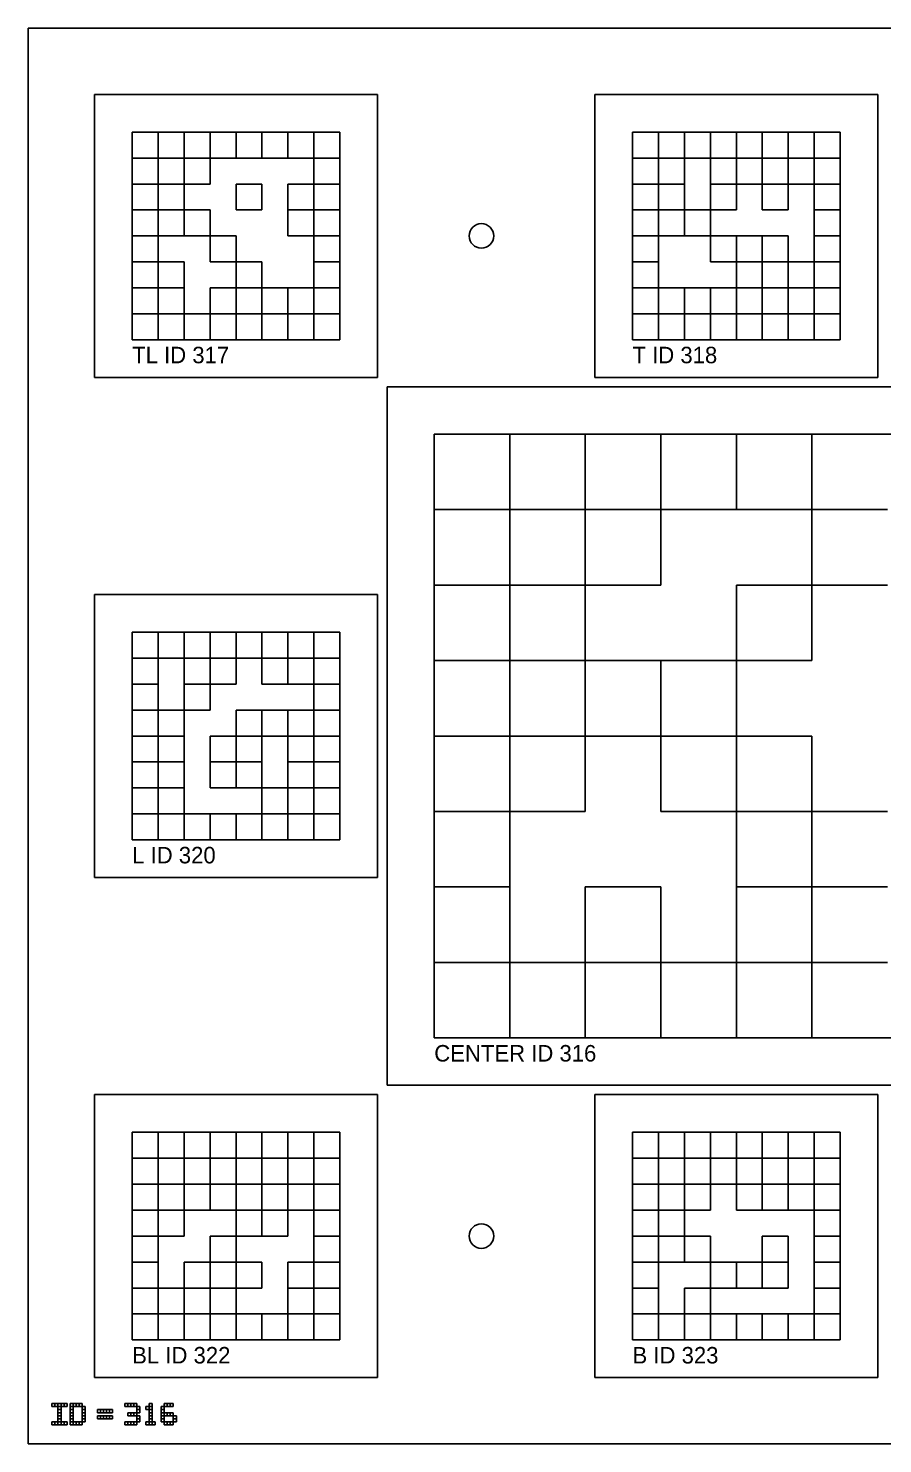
# Model space of a CAD drawing. Extents: x 0 to 1260, y -12 to 1580.
# Drawn here: x 0 to 181, y 960 to 1260 of the extents above; entities that cross this region are included whole.
import ezdxf

# ---------------------------------------------------------------- set-up
doc = ezdxf.new("R2010")
doc.units = 0
for name, color, linetype in [('BLACK_POCKET', 7, 'CONTINUOUS'), ('BOARD_TEXT', 7, 'CONTINUOUS'), ('CUT', 7, 'CONTINUOUS'), ('LABEL', 3, 'CONTINUOUS'), ('MOUNT_HOLE', 6, 'CONTINUOUS'), ('QUIET_ZONE', 5, 'CONTINUOUS'), ('TAG_BOUNDARY', 8, 'CONTINUOUS')]:
    doc.layers.add(name, color=color, linetype=linetype)

msp = doc.modelspace()

# ---------------------------------------------------------------- linework, layer by layer
at = {"layer": 'BLACK_POCKET'}
for p, q in [((27.5, 1238), (22, 1238)), ((22, 1238), (22, 1232.5)), ((27.5, 1232.5), (27.5, 1238)), ((33, 1238), (27.5, 1238)), ((27.5, 1238), (27.5, 1232.5)), ((33, 1232.5), (33, 1238)), ((38.5, 1238), (33, 1238)), ((33, 1238), (33, 1232.5)), ((38.5, 1232.5), (38.5, 1238)), ((44, 1238), (38.5, 1238)), ((38.5, 1238), (38.5, 1232.5)), ((44, 1232.5), (44, 1238)), ((49.5, 1238), (44, 1238)), ((44, 1238), (44, 1232.5)), ((49.5, 1232.5), (49.5, 1238)), ((55, 1238), (49.5, 1238)), ((49.5, 1238), (49.5, 1232.5)), ((55, 1232.5), (55, 1238)), ((60.5, 1238), (55, 1238)), ((55, 1238), (55, 1232.5)), ((60.5, 1232.5), (60.5, 1238)), ((66, 1238), (60.5, 1238)), ((60.5, 1238), (60.5, 1232.5)), ((66, 1232.5), (66, 1238)), ((133.5, 1238), (128, 1238)), ((128, 1238), (128, 1232.5)), ((133.5, 1232.5), (133.5, 1238)), ((139, 1238), (133.5, 1238)), ((133.5, 1238), (133.5, 1232.5)), ((139, 1232.5), (139, 1238)), ((144.5, 1238), (139, 1238)), ((139, 1238), (139, 1232.5)), ((144.5, 1232.5), (144.5, 1238)), ((150, 1238), (144.5, 1238)), ((144.5, 1238), (144.5, 1232.5)), ((150, 1232.5), (150, 1238)), ((155.5, 1238), (150, 1238)), ((150, 1238), (150, 1232.5)), ((155.5, 1232.5), (155.5, 1238)), ((161, 1238), (155.5, 1238)), ((155.5, 1238), (155.5, 1232.5)), ((161, 1232.5), (161, 1238)), ((166.5, 1238), (161, 1238)), ((161, 1238), (161, 1232.5)), ((166.5, 1232.5), (166.5, 1238)), ((172, 1238), (166.5, 1238)), ((166.5, 1238), (166.5, 1232.5)), ((172, 1232.5), (172, 1238)), ((22, 1232.5), (27.5, 1232.5)), ((27.5, 1232.5), (22, 1232.5)), ((22, 1232.5), (22, 1227)), ((27.5, 1232.5), (33, 1232.5)), ((27.5, 1227), (27.5, 1232.5)), ((33, 1232.5), (27.5, 1232.5)), ((27.5, 1232.5), (27.5, 1227)), ((33, 1232.5), (38.5, 1232.5)), ((33, 1227), (33, 1232.5)), ((38.5, 1232.5), (33, 1232.5)), ((33, 1232.5), (33, 1227)), ((38.5, 1232.5), (44, 1232.5)), ((38.5, 1227), (38.5, 1232.5)), ((44, 1232.5), (49.5, 1232.5)), ((49.5, 1232.5), (55, 1232.5)), ((55, 1232.5), (60.5, 1232.5)), ((60.5, 1232.5), (66, 1232.5)), ((66, 1232.5), (60.5, 1232.5)), ((60.5, 1232.5), (60.5, 1227)), ((66, 1227), (66, 1232.5)), ((128, 1232.5), (133.5, 1232.5)), ((133.5, 1232.5), (128, 1232.5)), ((128, 1232.5), (128, 1227)), ((133.5, 1232.5), (139, 1232.5)), ((133.5, 1227), (133.5, 1232.5)), ((139, 1232.5), (133.5, 1232.5)), ((133.5, 1232.5), (133.5, 1227)), ((139, 1232.5), (144.5, 1232.5)), ((139, 1227), (139, 1232.5)), ((144.5, 1232.5), (150, 1232.5)), ((150, 1232.5), (144.5, 1232.5)), ((144.5, 1232.5), (144.5, 1227)), ((150, 1232.5), (155.5, 1232.5)), ((150, 1227), (150, 1232.5)), ((155.5, 1232.5), (150, 1232.5)), ((150, 1232.5), (150, 1227)), ((155.5, 1232.5), (161, 1232.5)), ((155.5, 1227), (155.5, 1232.5)), ((161, 1232.5), (155.5, 1232.5)), ((155.5, 1232.5), (155.5, 1227)), ((161, 1232.5), (166.5, 1232.5)), ((161, 1227), (161, 1232.5)), ((166.5, 1232.5), (161, 1232.5)), ((161, 1232.5), (161, 1227)), ((166.5, 1232.5), (172, 1232.5)), ((166.5, 1227), (166.5, 1232.5)), ((172, 1232.5), (166.5, 1232.5)), ((166.5, 1232.5), (166.5, 1227)), ((172, 1227), (172, 1232.5)), ((22, 1227), (27.5, 1227)), ((27.5, 1227), (22, 1227)), ((22, 1227), (22, 1221.5)), ((27.5, 1227), (33, 1227)), ((27.5, 1221.5), (27.5, 1227)), ((33, 1227), (27.5, 1227)), ((27.5, 1227), (27.5, 1221.5)), ((33, 1227), (38.5, 1227)), ((33, 1221.5), (33, 1227)), ((49.5, 1227), (44, 1227)), ((44, 1227), (44, 1221.5)), ((49.5, 1221.5), (49.5, 1227)), ((60.5, 1227), (55, 1227)), ((55, 1227), (55, 1221.5)), ((60.5, 1227), (66, 1227)), ((60.5, 1221.5), (60.5, 1227)), ((66, 1227), (60.5, 1227)), ((60.5, 1227), (60.5, 1221.5)), ((66, 1221.5), (66, 1227)), ((128, 1227), (133.5, 1227)), ((133.5, 1227), (128, 1227)), ((128, 1227), (128, 1221.5)), ((133.5, 1227), (139, 1227)), ((133.5, 1221.5), (133.5, 1227)), ((139, 1227), (133.5, 1227)), ((133.5, 1227), (133.5, 1221.5)), ((139, 1221.5), (139, 1227)), ((144.5, 1227), (150, 1227)), ((150, 1227), (144.5, 1227)), ((144.5, 1227), (144.5, 1221.5)), ((150, 1227), (155.5, 1227)), ((150, 1221.5), (150, 1227)), ((155.5, 1227), (161, 1227)), ((161, 1227), (155.5, 1227)), ((155.5, 1227), (155.5, 1221.5)), ((161, 1227), (166.5, 1227)), ((161, 1221.5), (161, 1227)), ((166.5, 1227), (172, 1227)), ((172, 1227), (166.5, 1227)), ((166.5, 1227), (166.5, 1221.5)), ((172, 1221.5), (172, 1227)), ((22, 1221.5), (27.5, 1221.5)), ((27.5, 1221.5), (22, 1221.5)), ((22, 1221.5), (22, 1216)), ((27.5, 1221.5), (33, 1221.5)), ((27.5, 1216), (27.5, 1221.5)), ((33, 1221.5), (27.5, 1221.5)), ((27.5, 1221.5), (27.5, 1216)), ((33, 1216), (33, 1221.5)), ((38.5, 1221.5), (33, 1221.5)), ((33, 1221.5), (33, 1216)), ((38.5, 1216), (38.5, 1221.5)), ((44, 1221.5), (49.5, 1221.5)), ((55, 1221.5), (60.5, 1221.5)), ((60.5, 1221.5), (55, 1221.5)), ((55, 1221.5), (55, 1216)), ((60.5, 1221.5), (66, 1221.5)), ((60.5, 1216), (60.5, 1221.5)), ((66, 1221.5), (60.5, 1221.5)), ((60.5, 1221.5), (60.5, 1216)), ((66, 1216), (66, 1221.5)), ((128, 1221.5), (133.5, 1221.5)), ((133.5, 1221.5), (128, 1221.5)), ((128, 1221.5), (128, 1216)), ((133.5, 1221.5), (139, 1221.5)), ((133.5, 1216), (133.5, 1221.5)), ((139, 1221.5), (133.5, 1221.5)), ((133.5, 1221.5), (133.5, 1216)), ((139, 1216), (139, 1221.5)), ((144.5, 1221.5), (139, 1221.5)), ((139, 1221.5), (139, 1216)), ((144.5, 1221.5), (150, 1221.5)), ((144.5, 1216), (144.5, 1221.5)), ((155.5, 1221.5), (161, 1221.5)), ((166.5, 1221.5), (172, 1221.5)), ((172, 1221.5), (166.5, 1221.5)), ((166.5, 1221.5), (166.5, 1216)), ((172, 1216), (172, 1221.5)), ((22, 1216), (27.5, 1216)), ((27.5, 1216), (22, 1216)), ((22, 1216), (22, 1210.5)), ((27.5, 1216), (33, 1216)), ((27.5, 1210.5), (27.5, 1216)), ((33, 1216), (38.5, 1216)), ((44, 1216), (38.5, 1216)), ((38.5, 1216), (38.5, 1210.5)), ((44, 1210.5), (44, 1216)), ((55, 1216), (60.5, 1216)), ((60.5, 1216), (66, 1216)), ((66, 1216), (60.5, 1216)), ((60.5, 1216), (60.5, 1210.5)), ((66, 1210.5), (66, 1216)), ((128, 1216), (133.5, 1216)), ((133.5, 1216), (128, 1216)), ((128, 1216), (128, 1210.5)), ((133.5, 1216), (139, 1216)), ((133.5, 1210.5), (133.5, 1216)), ((139, 1216), (144.5, 1216)), ((150, 1216), (144.5, 1216)), ((144.5, 1216), (144.5, 1210.5)), ((150, 1210.5), (150, 1216)), ((155.5, 1216), (150, 1216)), ((150, 1216), (150, 1210.5)), ((155.5, 1210.5), (155.5, 1216)), ((161, 1216), (155.5, 1216)), ((155.5, 1216), (155.5, 1210.5)), ((161, 1210.5), (161, 1216)), ((166.5, 1216), (172, 1216)), ((172, 1216), (166.5, 1216)), ((166.5, 1216), (166.5, 1210.5)), ((172, 1210.5), (172, 1216)), ((22, 1210.5), (27.5, 1210.5)), ((27.5, 1210.5), (22, 1210.5)), ((22, 1210.5), (22, 1205)), ((27.5, 1205), (27.5, 1210.5)), ((33, 1210.5), (27.5, 1210.5)), ((27.5, 1210.5), (27.5, 1205)), ((33, 1205), (33, 1210.5)), ((38.5, 1210.5), (44, 1210.5)), ((49.5, 1210.5), (44, 1210.5)), ((44, 1210.5), (44, 1205)), ((49.5, 1205), (49.5, 1210.5)), ((60.5, 1210.5), (66, 1210.5)), ((66, 1210.5), (60.5, 1210.5)), ((60.5, 1210.5), (60.5, 1205)), ((66, 1205), (66, 1210.5)), ((128, 1210.5), (133.5, 1210.5)), ((133.5, 1210.5), (128, 1210.5)), ((128, 1210.5), (128, 1205)), ((133.5, 1205), (133.5, 1210.5)), ((144.5, 1210.5), (150, 1210.5)), ((150, 1210.5), (155.5, 1210.5)), ((155.5, 1210.5), (150, 1210.5)), ((150, 1210.5), (150, 1205)), ((155.5, 1210.5), (161, 1210.5)), ((155.5, 1205), (155.5, 1210.5)), ((161, 1210.5), (155.5, 1210.5)), ((155.5, 1210.5), (155.5, 1205)), ((161, 1205), (161, 1210.5)), ((166.5, 1210.5), (161, 1210.5)), ((161, 1210.5), (161, 1205)), ((166.5, 1210.5), (172, 1210.5)), ((166.5, 1205), (166.5, 1210.5)), ((172, 1210.5), (166.5, 1210.5)), ((166.5, 1210.5), (166.5, 1205)), ((172, 1205), (172, 1210.5)), ((22, 1205), (27.5, 1205)), ((27.5, 1205), (22, 1205)), ((22, 1205), (22, 1199.5)), ((27.5, 1205), (33, 1205)), ((27.5, 1199.5), (27.5, 1205)), ((33, 1205), (27.5, 1205)), ((27.5, 1205), (27.5, 1199.5)), ((33, 1199.5), (33, 1205)), ((44, 1205), (38.5, 1205)), ((38.5, 1205), (38.5, 1199.5)), ((44, 1205), (49.5, 1205)), ((44, 1199.5), (44, 1205)), ((55, 1205), (49.5, 1205)), ((49.5, 1205), (49.5, 1199.5)), ((55, 1199.5), (55, 1205)), ((60.5, 1205), (55, 1205)), ((55, 1205), (55, 1199.5)), ((60.5, 1205), (66, 1205)), ((60.5, 1199.5), (60.5, 1205)), ((66, 1205), (60.5, 1205)), ((60.5, 1205), (60.5, 1199.5)), ((66, 1199.5), (66, 1205)), ((128, 1205), (133.5, 1205)), ((133.5, 1205), (128, 1205)), ((128, 1205), (128, 1199.5)), ((133.5, 1199.5), (133.5, 1205)), ((139, 1205), (133.5, 1205)), ((133.5, 1205), (133.5, 1199.5)), ((139, 1199.5), (139, 1205)), ((144.5, 1205), (139, 1205)), ((139, 1205), (139, 1199.5)), ((144.5, 1199.5), (144.5, 1205)), ((150, 1205), (144.5, 1205)), ((144.5, 1205), (144.5, 1199.5)), ((150, 1205), (155.5, 1205)), ((150, 1199.5), (150, 1205)), ((155.5, 1205), (161, 1205)), ((161, 1205), (155.5, 1205)), ((155.5, 1205), (155.5, 1199.5)), ((161, 1205), (166.5, 1205)), ((161, 1199.5), (161, 1205)), ((166.5, 1205), (161, 1205)), ((161, 1205), (161, 1199.5)), ((166.5, 1205), (172, 1205)), ((166.5, 1199.5), (166.5, 1205)), ((172, 1205), (166.5, 1205)), ((166.5, 1205), (166.5, 1199.5)), ((172, 1199.5), (172, 1205)), ((22, 1199.5), (27.5, 1199.5)), ((27.5, 1199.5), (22, 1199.5)), ((22, 1199.5), (22, 1194)), ((27.5, 1199.5), (33, 1199.5)), ((27.5, 1194), (27.5, 1199.5)), ((33, 1199.5), (27.5, 1199.5)), ((27.5, 1199.5), (27.5, 1194)), ((33, 1194), (33, 1199.5)), ((38.5, 1199.5), (33, 1199.5)), ((33, 1199.5), (33, 1194)), ((38.5, 1199.5), (44, 1199.5)), ((38.5, 1194), (38.5, 1199.5)), ((44, 1199.5), (38.5, 1199.5)), ((38.5, 1199.5), (38.5, 1194)), ((44, 1194), (44, 1199.5)), ((49.5, 1199.5), (44, 1199.5)), ((44, 1199.5), (44, 1194)), ((49.5, 1199.5), (55, 1199.5)), ((49.5, 1194), (49.5, 1199.5)), ((55, 1199.5), (49.5, 1199.5)), ((49.5, 1199.5), (49.5, 1194)), ((55, 1199.5), (60.5, 1199.5)), ((55, 1194), (55, 1199.5)), ((60.5, 1199.5), (55, 1199.5)), ((55, 1199.5), (55, 1194)), ((60.5, 1199.5), (66, 1199.5)), ((60.5, 1194), (60.5, 1199.5)), ((66, 1199.5), (60.5, 1199.5)), ((60.5, 1199.5), (60.5, 1194)), ((66, 1194), (66, 1199.5)), ((128, 1199.5), (133.5, 1199.5)), ((133.5, 1199.5), (128, 1199.5)), ((128, 1199.5), (128, 1194)), ((133.5, 1199.5), (139, 1199.5)), ((133.5, 1194), (133.5, 1199.5)), ((139, 1199.5), (133.5, 1199.5)), ((133.5, 1199.5), (133.5, 1194)), ((139, 1199.5), (144.5, 1199.5)), ((139, 1194), (139, 1199.5)), ((144.5, 1199.5), (139, 1199.5)), ((139, 1199.5), (139, 1194)), ((144.5, 1199.5), (150, 1199.5)), ((144.5, 1194), (144.5, 1199.5)), ((150, 1199.5), (144.5, 1199.5)), ((144.5, 1199.5), (144.5, 1194)), ((150, 1194), (150, 1199.5)), ((155.5, 1199.5), (150, 1199.5)), ((150, 1199.5), (150, 1194)), ((155.5, 1199.5), (161, 1199.5)), ((155.5, 1194), (155.5, 1199.5)), ((161, 1199.5), (155.5, 1199.5)), ((155.5, 1199.5), (155.5, 1194)), ((161, 1199.5), (166.5, 1199.5)), ((161, 1194), (161, 1199.5)), ((166.5, 1199.5), (161, 1199.5)), ((161, 1199.5), (161, 1194)), ((166.5, 1199.5), (172, 1199.5)), ((166.5, 1194), (166.5, 1199.5)), ((172, 1199.5), (166.5, 1199.5)), ((166.5, 1199.5), (166.5, 1194)), ((172, 1194), (172, 1199.5)), ((22, 1194), (27.5, 1194)), ((27.5, 1194), (33, 1194)), ((33, 1194), (38.5, 1194)), ((38.5, 1194), (44, 1194)), ((44, 1194), (49.5, 1194)), ((49.5, 1194), (55, 1194)), ((55, 1194), (60.5, 1194)), ((60.5, 1194), (66, 1194)), ((128, 1194), (133.5, 1194)), ((133.5, 1194), (139, 1194)), ((139, 1194), (144.5, 1194)), ((144.5, 1194), (150, 1194)), ((150, 1194), (155.5, 1194)), ((155.5, 1194), (161, 1194)), ((161, 1194), (166.5, 1194)), ((166.5, 1194), (172, 1194)), ((102, 1174), (86, 1174)), ((86, 1174), (86, 1158)), ((102, 1158), (102, 1174)), ((118, 1174), (102, 1174)), ((102, 1174), (102, 1158)), ((118, 1158), (118, 1174)), ((134, 1174), (118, 1174)), ((118, 1174), (118, 1158)), ((134, 1158), (134, 1174)), ((150, 1174), (134, 1174)), ((134, 1174), (134, 1158)), ((150, 1158), (150, 1174)), ((166, 1174), (150, 1174)), ((150, 1174), (150, 1158)), ((166, 1158), (166, 1174)), ((182, 1174), (166, 1174)), ((166, 1174), (166, 1158)), ((86, 1158), (102, 1158)), ((102, 1158), (86, 1158)), ((86, 1158), (86, 1142)), ((102, 1158), (118, 1158)), ((102, 1142), (102, 1158)), ((118, 1158), (102, 1158)), ((102, 1158), (102, 1142)), ((118, 1158), (134, 1158)), ((118, 1142), (118, 1158)), ((134, 1158), (118, 1158)), ((118, 1158), (118, 1142)), ((134, 1158), (150, 1158)), ((134, 1142), (134, 1158)), ((150, 1158), (166, 1158)), ((166, 1158), (182, 1158)), ((182, 1158), (166, 1158)), ((166, 1158), (166, 1142)), ((86, 1142), (102, 1142)), ((102, 1142), (86, 1142)), ((86, 1142), (86, 1126)), ((102, 1142), (118, 1142)), ((102, 1126), (102, 1142)), ((118, 1142), (102, 1142)), ((102, 1142), (102, 1126)), ((118, 1142), (134, 1142)), ((118, 1126), (118, 1142)), ((166, 1142), (150, 1142)), ((150, 1142), (150, 1126)), ((166, 1142), (182, 1142)), ((166, 1126), (166, 1142)), ((27.5, 1132), (22, 1132)), ((22, 1132), (22, 1126.5)), ((27.5, 1126.5), (27.5, 1132)), ((33, 1132), (27.5, 1132)), ((27.5, 1132), (27.5, 1126.5)), ((33, 1126.5), (33, 1132)), ((38.5, 1132), (33, 1132)), ((33, 1132), (33, 1126.5)), ((38.5, 1126.5), (38.5, 1132)), ((44, 1132), (38.5, 1132)), ((38.5, 1132), (38.5, 1126.5)), ((44, 1126.5), (44, 1132)), ((49.5, 1132), (44, 1132)), ((44, 1132), (44, 1126.5)), ((49.5, 1126.5), (49.5, 1132)), ((55, 1132), (49.5, 1132)), ((49.5, 1132), (49.5, 1126.5)), ((55, 1126.5), (55, 1132)), ((60.5, 1132), (55, 1132)), ((55, 1132), (55, 1126.5)), ((60.5, 1126.5), (60.5, 1132)), ((66, 1132), (60.5, 1132)), ((60.5, 1132), (60.5, 1126.5)), ((66, 1126.5), (66, 1132)), ((22, 1126.5), (27.5, 1126.5)), ((27.5, 1126.5), (22, 1126.5)), ((22, 1126.5), (22, 1121)), ((27.5, 1126.5), (33, 1126.5)), ((27.5, 1121), (27.5, 1126.5)), ((33, 1126.5), (38.5, 1126.5)), ((38.5, 1126.5), (33, 1126.5)), ((33, 1126.5), (33, 1121)), ((38.5, 1126.5), (44, 1126.5)), ((38.5, 1121), (38.5, 1126.5)), ((44, 1126.5), (38.5, 1126.5)), ((38.5, 1126.5), (38.5, 1121)), ((44, 1126.5), (49.5, 1126.5)), ((44, 1121), (44, 1126.5)), ((49.5, 1126.5), (55, 1126.5)), ((55, 1126.5), (49.5, 1126.5)), ((49.5, 1126.5), (49.5, 1121)), ((55, 1126.5), (60.5, 1126.5)), ((55, 1121), (55, 1126.5)), ((60.5, 1126.5), (55, 1126.5)), ((55, 1126.5), (55, 1121)), ((60.5, 1126.5), (66, 1126.5)), ((60.5, 1121), (60.5, 1126.5)), ((66, 1126.5), (60.5, 1126.5)), ((60.5, 1126.5), (60.5, 1121)), ((66, 1121), (66, 1126.5)), ((86, 1126), (102, 1126)), ((102, 1126), (86, 1126)), ((86, 1126), (86, 1110)), ((102, 1126), (118, 1126)), ((102, 1110), (102, 1126)), ((118, 1126), (102, 1126)), ((102, 1126), (102, 1110)), ((118, 1110), (118, 1126)), ((134, 1126), (118, 1126)), ((118, 1126), (118, 1110)), ((134, 1110), (134, 1126)), ((150, 1126), (134, 1126)), ((134, 1126), (134, 1110)), ((150, 1126), (166, 1126)), ((150, 1110), (150, 1126)), ((22, 1121), (27.5, 1121)), ((27.5, 1121), (22, 1121)), ((22, 1121), (22, 1115.5)), ((27.5, 1115.5), (27.5, 1121)), ((33, 1121), (38.5, 1121)), ((38.5, 1121), (33, 1121)), ((33, 1121), (33, 1115.5)), ((38.5, 1121), (44, 1121)), ((38.5, 1115.5), (38.5, 1121)), ((49.5, 1121), (55, 1121)), ((55, 1121), (60.5, 1121)), ((60.5, 1121), (66, 1121)), ((66, 1121), (60.5, 1121)), ((60.5, 1121), (60.5, 1115.5)), ((66, 1115.5), (66, 1121)), ((22, 1115.5), (27.5, 1115.5)), ((27.5, 1115.5), (22, 1115.5)), ((22, 1115.5), (22, 1110)), ((27.5, 1110), (27.5, 1115.5)), ((33, 1115.5), (27.5, 1115.5)), ((27.5, 1115.5), (27.5, 1110)), ((33, 1115.5), (38.5, 1115.5)), ((33, 1110), (33, 1115.5)), ((49.5, 1115.5), (44, 1115.5)), ((44, 1115.5), (44, 1110)), ((49.5, 1110), (49.5, 1115.5)), ((55, 1115.5), (49.5, 1115.5)), ((49.5, 1115.5), (49.5, 1110)), ((55, 1110), (55, 1115.5)), ((60.5, 1115.5), (55, 1115.5)), ((55, 1115.5), (55, 1110)), ((60.5, 1115.5), (66, 1115.5)), ((60.5, 1110), (60.5, 1115.5)), ((66, 1115.5), (60.5, 1115.5)), ((60.5, 1115.5), (60.5, 1110)), ((66, 1110), (66, 1115.5)), ((22, 1110), (27.5, 1110)), ((27.5, 1110), (22, 1110)), ((22, 1110), (22, 1104.5)), ((27.5, 1110), (33, 1110)), ((27.5, 1104.5), (27.5, 1110)), ((33, 1110), (27.5, 1110)), ((27.5, 1110), (27.5, 1104.5)), ((33, 1104.5), (33, 1110)), ((44, 1110), (38.5, 1110)), ((38.5, 1110), (38.5, 1104.5)), ((44, 1110), (49.5, 1110)), ((44, 1104.5), (44, 1110)), ((49.5, 1110), (44, 1110)), ((44, 1110), (44, 1104.5)), ((49.5, 1110), (55, 1110)), ((49.5, 1104.5), (49.5, 1110)), ((55, 1110), (60.5, 1110)), ((60.5, 1110), (55, 1110)), ((55, 1110), (55, 1104.5)), ((60.5, 1110), (66, 1110)), ((60.5, 1104.5), (60.5, 1110)), ((66, 1110), (60.5, 1110)), ((60.5, 1110), (60.5, 1104.5)), ((66, 1104.5), (66, 1110)), ((86, 1110), (102, 1110)), ((102, 1110), (86, 1110)), ((86, 1110), (86, 1094)), ((102, 1110), (118, 1110)), ((102, 1094), (102, 1110)), ((118, 1110), (102, 1110)), ((102, 1110), (102, 1094)), ((118, 1110), (134, 1110)), ((118, 1094), (118, 1110)), ((134, 1110), (150, 1110)), ((150, 1110), (134, 1110)), ((134, 1110), (134, 1094)), ((150, 1094), (150, 1110)), ((166, 1110), (150, 1110)), ((150, 1110), (150, 1094)), ((166, 1094), (166, 1110)), ((22, 1104.5), (27.5, 1104.5)), ((27.5, 1104.5), (22, 1104.5)), ((22, 1104.5), (22, 1099)), ((27.5, 1104.5), (33, 1104.5)), ((27.5, 1099), (27.5, 1104.5)), ((33, 1104.5), (27.5, 1104.5)), ((27.5, 1104.5), (27.5, 1099)), ((33, 1099), (33, 1104.5)), ((38.5, 1104.5), (44, 1104.5)), ((44, 1104.5), (38.5, 1104.5)), ((38.5, 1104.5), (38.5, 1099)), ((44, 1104.5), (49.5, 1104.5)), ((44, 1099), (44, 1104.5)), ((49.5, 1104.5), (44, 1104.5)), ((44, 1104.5), (44, 1099)), ((49.5, 1099), (49.5, 1104.5)), ((55, 1104.5), (60.5, 1104.5)), ((60.5, 1104.5), (55, 1104.5)), ((55, 1104.5), (55, 1099)), ((60.5, 1104.5), (66, 1104.5)), ((60.5, 1099), (60.5, 1104.5)), ((66, 1104.5), (60.5, 1104.5)), ((60.5, 1104.5), (60.5, 1099)), ((66, 1099), (66, 1104.5)), ((22, 1099), (27.5, 1099)), ((27.5, 1099), (22, 1099)), ((22, 1099), (22, 1093.5)), ((27.5, 1099), (33, 1099)), ((27.5, 1093.5), (27.5, 1099)), ((33, 1099), (27.5, 1099)), ((27.5, 1099), (27.5, 1093.5)), ((33, 1093.5), (33, 1099)), ((38.5, 1099), (44, 1099)), ((44, 1099), (49.5, 1099)), ((55, 1099), (49.5, 1099)), ((49.5, 1099), (49.5, 1093.5)), ((55, 1099), (60.5, 1099)), ((55, 1093.5), (55, 1099)), ((60.5, 1099), (66, 1099)), ((66, 1099), (60.5, 1099)), ((60.5, 1099), (60.5, 1093.5)), ((66, 1093.5), (66, 1099)), ((22, 1093.5), (27.5, 1093.5)), ((27.5, 1093.5), (22, 1093.5)), ((22, 1093.5), (22, 1088)), ((27.5, 1093.5), (33, 1093.5)), ((27.5, 1088), (27.5, 1093.5)), ((33, 1093.5), (27.5, 1093.5)), ((27.5, 1093.5), (27.5, 1088)), ((33, 1088), (33, 1093.5)), ((38.5, 1093.5), (33, 1093.5)), ((33, 1093.5), (33, 1088)), ((38.5, 1088), (38.5, 1093.5)), ((44, 1093.5), (38.5, 1093.5)), ((38.5, 1093.5), (38.5, 1088)), ((44, 1088), (44, 1093.5)), ((49.5, 1093.5), (44, 1093.5)), ((44, 1093.5), (44, 1088)), ((49.5, 1093.5), (55, 1093.5)), ((49.5, 1088), (49.5, 1093.5)), ((55, 1093.5), (49.5, 1093.5)), ((49.5, 1093.5), (49.5, 1088)), ((55, 1088), (55, 1093.5)), ((60.5, 1093.5), (55, 1093.5)), ((55, 1093.5), (55, 1088)), ((60.5, 1093.5), (66, 1093.5)), ((60.5, 1088), (60.5, 1093.5)), ((66, 1093.5), (60.5, 1093.5)), ((60.5, 1093.5), (60.5, 1088)), ((66, 1088), (66, 1093.5)), ((86, 1094), (102, 1094)), ((102, 1094), (86, 1094)), ((86, 1094), (86, 1078)), ((102, 1094), (118, 1094)), ((102, 1078), (102, 1094)), ((134, 1094), (150, 1094)), ((150, 1094), (166, 1094)), ((166, 1094), (150, 1094)), ((150, 1094), (150, 1078)), ((166, 1078), (166, 1094)), ((182, 1094), (166, 1094)), ((166, 1094), (166, 1078)), ((22, 1088), (27.5, 1088)), ((27.5, 1088), (33, 1088)), ((33, 1088), (38.5, 1088)), ((38.5, 1088), (44, 1088)), ((44, 1088), (49.5, 1088)), ((49.5, 1088), (55, 1088)), ((55, 1088), (60.5, 1088)), ((60.5, 1088), (66, 1088)), ((86, 1078), (102, 1078)), ((102, 1078), (86, 1078)), ((86, 1078), (86, 1062)), ((102, 1062), (102, 1078)), ((134, 1078), (118, 1078)), ((118, 1078), (118, 1062)), ((134, 1062), (134, 1078)), ((150, 1078), (166, 1078)), ((166, 1078), (150, 1078)), ((150, 1078), (150, 1062)), ((166, 1078), (182, 1078)), ((166, 1062), (166, 1078)), ((86, 1062), (102, 1062)), ((102, 1062), (86, 1062)), ((86, 1062), (86, 1046)), ((102, 1046), (102, 1062)), ((118, 1062), (102, 1062)), ((102, 1062), (102, 1046)), ((118, 1062), (134, 1062)), ((118, 1046), (118, 1062)), ((134, 1062), (118, 1062)), ((118, 1062), (118, 1046)), ((134, 1046), (134, 1062)), ((150, 1062), (134, 1062)), ((134, 1062), (134, 1046)), ((150, 1062), (166, 1062)), ((150, 1046), (150, 1062)), ((166, 1062), (150, 1062)), ((150, 1062), (150, 1046)), ((166, 1046), (166, 1062)), ((182, 1062), (166, 1062)), ((166, 1062), (166, 1046)), ((86, 1046), (102, 1046)), ((102, 1046), (118, 1046)), ((118, 1046), (134, 1046)), ((134, 1046), (150, 1046)), ((150, 1046), (166, 1046)), ((166, 1046), (182, 1046)), ((27.5, 1026), (22, 1026)), ((22, 1026), (22, 1020.5)), ((27.5, 1020.5), (27.5, 1026)), ((33, 1026), (27.5, 1026)), ((27.5, 1026), (27.5, 1020.5)), ((33, 1020.5), (33, 1026)), ((38.5, 1026), (33, 1026)), ((33, 1026), (33, 1020.5)), ((38.5, 1020.5), (38.5, 1026)), ((44, 1026), (38.5, 1026)), ((38.5, 1026), (38.5, 1020.5)), ((44, 1020.5), (44, 1026)), ((49.5, 1026), (44, 1026)), ((44, 1026), (44, 1020.5)), ((49.5, 1020.5), (49.5, 1026)), ((55, 1026), (49.5, 1026)), ((49.5, 1026), (49.5, 1020.5)), ((55, 1020.5), (55, 1026)), ((60.5, 1026), (55, 1026)), ((55, 1026), (55, 1020.5)), ((60.5, 1020.5), (60.5, 1026)), ((66, 1026), (60.5, 1026)), ((60.5, 1026), (60.5, 1020.5)), ((66, 1020.5), (66, 1026)), ((133.5, 1026), (128, 1026)), ((128, 1026), (128, 1020.5)), ((133.5, 1020.5), (133.5, 1026)), ((139, 1026), (133.5, 1026)), ((133.5, 1026), (133.5, 1020.5)), ((139, 1020.5), (139, 1026)), ((144.5, 1026), (139, 1026)), ((139, 1026), (139, 1020.5)), ((144.5, 1020.5), (144.5, 1026)), ((150, 1026), (144.5, 1026)), ((144.5, 1026), (144.5, 1020.5)), ((150, 1020.5), (150, 1026)), ((155.5, 1026), (150, 1026)), ((150, 1026), (150, 1020.5)), ((155.5, 1020.5), (155.5, 1026)), ((161, 1026), (155.5, 1026)), ((155.5, 1026), (155.5, 1020.5)), ((161, 1020.5), (161, 1026)), ((166.5, 1026), (161, 1026)), ((161, 1026), (161, 1020.5)), ((166.5, 1020.5), (166.5, 1026)), ((172, 1026), (166.5, 1026)), ((166.5, 1026), (166.5, 1020.5)), ((172, 1020.5), (172, 1026)), ((22, 1020.5), (27.5, 1020.5)), ((27.5, 1020.5), (22, 1020.5)), ((22, 1020.5), (22, 1015)), ((27.5, 1020.5), (33, 1020.5)), ((27.5, 1015), (27.5, 1020.5)), ((33, 1020.5), (27.5, 1020.5)), ((27.5, 1020.5), (27.5, 1015)), ((33, 1020.5), (38.5, 1020.5)), ((33, 1015), (33, 1020.5)), ((38.5, 1020.5), (33, 1020.5)), ((33, 1020.5), (33, 1015)), ((38.5, 1020.5), (44, 1020.5)), ((38.5, 1015), (38.5, 1020.5)), ((44, 1020.5), (38.5, 1020.5)), ((38.5, 1020.5), (38.5, 1015)), ((44, 1020.5), (49.5, 1020.5)), ((44, 1015), (44, 1020.5)), ((49.5, 1020.5), (44, 1020.5)), ((44, 1020.5), (44, 1015)), ((49.5, 1020.5), (55, 1020.5)), ((49.5, 1015), (49.5, 1020.5)), ((55, 1020.5), (49.5, 1020.5)), ((49.5, 1020.5), (49.5, 1015)), ((55, 1020.5), (60.5, 1020.5)), ((55, 1015), (55, 1020.5)), ((60.5, 1020.5), (66, 1020.5)), ((66, 1020.5), (60.5, 1020.5)), ((60.5, 1020.5), (60.5, 1015)), ((66, 1015), (66, 1020.5)), ((128, 1020.5), (133.5, 1020.5)), ((133.5, 1020.5), (128, 1020.5)), ((128, 1020.5), (128, 1015)), ((133.5, 1020.5), (139, 1020.5)), ((133.5, 1015), (133.5, 1020.5)), ((139, 1020.5), (144.5, 1020.5)), ((144.5, 1020.5), (139, 1020.5)), ((139, 1020.5), (139, 1015)), ((144.5, 1020.5), (150, 1020.5)), ((144.5, 1015), (144.5, 1020.5)), ((150, 1020.5), (144.5, 1020.5)), ((144.5, 1020.5), (144.5, 1015)), ((150, 1020.5), (155.5, 1020.5)), ((150, 1015), (150, 1020.5)), ((155.5, 1020.5), (161, 1020.5)), ((161, 1020.5), (155.5, 1020.5)), ((155.5, 1020.5), (155.5, 1015)), ((161, 1020.5), (166.5, 1020.5)), ((161, 1015), (161, 1020.5)), ((166.5, 1020.5), (172, 1020.5)), ((172, 1020.5), (166.5, 1020.5)), ((166.5, 1020.5), (166.5, 1015)), ((172, 1015), (172, 1020.5)), ((22, 1015), (27.5, 1015)), ((27.5, 1015), (22, 1015)), ((22, 1015), (22, 1009.5)), ((27.5, 1015), (33, 1015)), ((27.5, 1009.5), (27.5, 1015)), ((33, 1015), (27.5, 1015)), ((27.5, 1015), (27.5, 1009.5)), ((33, 1015), (38.5, 1015)), ((33, 1009.5), (33, 1015)), ((38.5, 1015), (33, 1015)), ((33, 1015), (33, 1009.5)), ((38.5, 1015), (44, 1015)), ((38.5, 1009.5), (38.5, 1015)), ((44, 1015), (38.5, 1015)), ((38.5, 1015), (38.5, 1009.5)), ((44, 1015), (49.5, 1015)), ((44, 1009.5), (44, 1015)), ((49.5, 1015), (44, 1015)), ((44, 1015), (44, 1009.5)), ((49.5, 1015), (55, 1015)), ((49.5, 1009.5), (49.5, 1015)), ((60.5, 1015), (55, 1015)), ((55, 1015), (55, 1009.5)), ((60.5, 1015), (66, 1015)), ((60.5, 1009.5), (60.5, 1015)), ((66, 1015), (60.5, 1015)), ((60.5, 1015), (60.5, 1009.5)), ((66, 1009.5), (66, 1015)), ((128, 1015), (133.5, 1015)), ((133.5, 1015), (128, 1015)), ((128, 1015), (128, 1009.5)), ((133.5, 1009.5), (133.5, 1015)), ((139, 1015), (133.5, 1015)), ((133.5, 1015), (133.5, 1009.5)), ((139, 1015), (144.5, 1015)), ((139, 1009.5), (139, 1015)), ((144.5, 1015), (139, 1015)), ((139, 1015), (139, 1009.5)), ((144.5, 1015), (150, 1015)), ((144.5, 1009.5), (144.5, 1015)), ((155.5, 1015), (150, 1015)), ((150, 1015), (150, 1009.5)), ((155.5, 1015), (161, 1015)), ((155.5, 1009.5), (155.5, 1015)), ((161, 1015), (155.5, 1015)), ((155.5, 1015), (155.5, 1009.5)), ((161, 1009.5), (161, 1015)), ((166.5, 1015), (161, 1015)), ((161, 1015), (161, 1009.5)), ((166.5, 1015), (172, 1015)), ((166.5, 1009.5), (166.5, 1015)), ((172, 1015), (166.5, 1015)), ((166.5, 1015), (166.5, 1009.5)), ((172, 1009.5), (172, 1015)), ((22, 1009.5), (27.5, 1009.5)), ((27.5, 1009.5), (22, 1009.5)), ((22, 1009.5), (22, 1004)), ((27.5, 1009.5), (33, 1009.5)), ((27.5, 1004), (27.5, 1009.5)), ((33, 1009.5), (27.5, 1009.5)), ((27.5, 1009.5), (27.5, 1004)), ((33, 1009.5), (38.5, 1009.5)), ((33, 1004), (33, 1009.5)), ((38.5, 1009.5), (44, 1009.5)), ((44, 1009.5), (49.5, 1009.5)), ((49.5, 1009.5), (44, 1009.5)), ((44, 1009.5), (44, 1004)), ((49.5, 1004), (49.5, 1009.5)), ((55, 1009.5), (49.5, 1009.5)), ((49.5, 1009.5), (49.5, 1004)), ((55, 1009.5), (60.5, 1009.5)), ((55, 1004), (55, 1009.5)), ((60.5, 1009.5), (66, 1009.5)), ((66, 1009.5), (60.5, 1009.5)), ((60.5, 1009.5), (60.5, 1004)), ((66, 1004), (66, 1009.5)), ((128, 1009.5), (133.5, 1009.5)), ((133.5, 1009.5), (128, 1009.5)), ((128, 1009.5), (128, 1004)), ((133.5, 1009.5), (139, 1009.5)), ((133.5, 1004), (133.5, 1009.5)), ((139, 1009.5), (133.5, 1009.5)), ((133.5, 1009.5), (133.5, 1004)), ((139, 1009.5), (144.5, 1009.5)), ((139, 1004), (139, 1009.5)), ((150, 1009.5), (155.5, 1009.5)), ((155.5, 1009.5), (161, 1009.5)), ((161, 1009.5), (166.5, 1009.5)), ((166.5, 1009.5), (172, 1009.5)), ((172, 1009.5), (166.5, 1009.5)), ((166.5, 1009.5), (166.5, 1004)), ((172, 1004), (172, 1009.5)), ((22, 1004), (27.5, 1004)), ((27.5, 1004), (22, 1004)), ((22, 1004), (22, 998.5)), ((27.5, 1004), (33, 1004)), ((27.5, 998.5), (27.5, 1004)), ((44, 1004), (38.5, 1004)), ((38.5, 1004), (38.5, 998.5)), ((44, 1004), (49.5, 1004)), ((44, 998.5), (44, 1004)), ((49.5, 1004), (55, 1004)), ((60.5, 1004), (66, 1004)), ((66, 1004), (60.5, 1004)), ((60.5, 1004), (60.5, 998.5)), ((66, 998.5), (66, 1004)), ((128, 1004), (133.5, 1004)), ((133.5, 1004), (128, 1004)), ((128, 1004), (128, 998.5)), ((133.5, 1004), (139, 1004)), ((133.5, 998.5), (133.5, 1004)), ((139, 1004), (133.5, 1004)), ((133.5, 1004), (133.5, 998.5)), ((139, 998.5), (139, 1004)), ((144.5, 1004), (139, 1004)), ((139, 1004), (139, 998.5)), ((144.5, 998.5), (144.5, 1004)), ((161, 1004), (155.5, 1004)), ((155.5, 1004), (155.5, 998.5)), ((161, 998.5), (161, 1004)), ((166.5, 1004), (172, 1004)), ((172, 1004), (166.5, 1004)), ((166.5, 1004), (166.5, 998.5)), ((172, 998.5), (172, 1004)), ((22, 998.5), (27.5, 998.5)), ((27.5, 998.5), (22, 998.5)), ((22, 998.5), (22, 993)), ((27.5, 993), (27.5, 998.5)), ((38.5, 998.5), (33, 998.5)), ((33, 998.5), (33, 993)), ((38.5, 998.5), (44, 998.5)), ((38.5, 993), (38.5, 998.5)), ((44, 998.5), (38.5, 998.5)), ((38.5, 998.5), (38.5, 993)), ((44, 993), (44, 998.5)), ((49.5, 998.5), (44, 998.5)), ((44, 998.5), (44, 993)), ((49.5, 993), (49.5, 998.5)), ((60.5, 998.5), (55, 998.5)), ((55, 998.5), (55, 993)), ((60.5, 998.5), (66, 998.5)), ((60.5, 993), (60.5, 998.5)), ((66, 998.5), (60.5, 998.5)), ((60.5, 998.5), (60.5, 993)), ((66, 993), (66, 998.5)), ((128, 998.5), (133.5, 998.5)), ((133.5, 998.5), (128, 998.5)), ((128, 998.5), (128, 993)), ((133.5, 998.5), (139, 998.5)), ((133.5, 993), (133.5, 998.5)), ((139, 998.5), (144.5, 998.5)), ((150, 998.5), (144.5, 998.5)), ((144.5, 998.5), (144.5, 993)), ((150, 993), (150, 998.5)), ((155.5, 998.5), (150, 998.5)), ((150, 998.5), (150, 993)), ((155.5, 998.5), (161, 998.5)), ((155.5, 993), (155.5, 998.5)), ((161, 998.5), (155.5, 998.5)), ((155.5, 998.5), (155.5, 993)), ((161, 993), (161, 998.5)), ((166.5, 998.5), (172, 998.5)), ((172, 998.5), (166.5, 998.5)), ((166.5, 998.5), (166.5, 993)), ((172, 993), (172, 998.5)), ((22, 993), (27.5, 993)), ((27.5, 993), (22, 993)), ((22, 993), (22, 987.5)), ((27.5, 987.5), (27.5, 993)), ((33, 993), (27.5, 993)), ((27.5, 993), (27.5, 987.5)), ((33, 993), (38.5, 993)), ((33, 987.5), (33, 993)), ((38.5, 993), (44, 993)), ((44, 993), (38.5, 993)), ((38.5, 993), (38.5, 987.5)), ((44, 993), (49.5, 993)), ((44, 987.5), (44, 993)), ((55, 993), (60.5, 993)), ((60.5, 993), (55, 993)), ((55, 993), (55, 987.5)), ((60.5, 993), (66, 993)), ((60.5, 987.5), (60.5, 993)), ((66, 993), (60.5, 993)), ((60.5, 993), (60.5, 987.5)), ((66, 987.5), (66, 993)), ((128, 993), (133.5, 993)), ((133.5, 993), (128, 993)), ((128, 993), (128, 987.5)), ((133.5, 987.5), (133.5, 993)), ((144.5, 993), (139, 993)), ((139, 993), (139, 987.5)), ((144.5, 993), (150, 993)), ((144.5, 987.5), (144.5, 993)), ((150, 993), (155.5, 993)), ((155.5, 993), (161, 993)), ((166.5, 993), (172, 993)), ((172, 993), (166.5, 993)), ((166.5, 993), (166.5, 987.5)), ((172, 987.5), (172, 993)), ((22, 987.5), (27.5, 987.5)), ((27.5, 987.5), (22, 987.5)), ((22, 987.5), (22, 982)), ((27.5, 987.5), (33, 987.5)), ((27.5, 982), (27.5, 987.5)), ((33, 987.5), (27.5, 987.5)), ((27.5, 987.5), (27.5, 982)), ((33, 982), (33, 987.5)), ((38.5, 987.5), (33, 987.5)), ((33, 987.5), (33, 982)), ((38.5, 987.5), (44, 987.5)), ((38.5, 982), (38.5, 987.5)), ((44, 987.5), (38.5, 987.5)), ((38.5, 987.5), (38.5, 982)), ((44, 982), (44, 987.5)), ((49.5, 987.5), (44, 987.5)), ((44, 987.5), (44, 982)), ((49.5, 982), (49.5, 987.5)), ((55, 987.5), (49.5, 987.5)), ((49.5, 987.5), (49.5, 982)), ((55, 987.5), (60.5, 987.5)), ((55, 982), (55, 987.5)), ((60.5, 987.5), (55, 987.5)), ((55, 987.5), (55, 982)), ((60.5, 987.5), (66, 987.5)), ((60.5, 982), (60.5, 987.5)), ((66, 987.5), (60.5, 987.5)), ((60.5, 987.5), (60.5, 982)), ((66, 982), (66, 987.5)), ((128, 987.5), (133.5, 987.5)), ((133.5, 987.5), (128, 987.5)), ((128, 987.5), (128, 982)), ((133.5, 982), (133.5, 987.5)), ((139, 987.5), (133.5, 987.5)), ((133.5, 987.5), (133.5, 982)), ((139, 987.5), (144.5, 987.5)), ((139, 982), (139, 987.5)), ((144.5, 987.5), (139, 987.5)), ((139, 987.5), (139, 982)), ((144.5, 982), (144.5, 987.5)), ((150, 987.5), (144.5, 987.5)), ((144.5, 987.5), (144.5, 982)), ((150, 982), (150, 987.5)), ((155.5, 987.5), (150, 987.5)), ((150, 987.5), (150, 982)), ((155.5, 982), (155.5, 987.5)), ((161, 987.5), (155.5, 987.5)), ((155.5, 987.5), (155.5, 982)), ((161, 982), (161, 987.5)), ((166.5, 987.5), (161, 987.5)), ((161, 987.5), (161, 982)), ((166.5, 987.5), (172, 987.5)), ((166.5, 982), (166.5, 987.5)), ((172, 987.5), (166.5, 987.5)), ((166.5, 987.5), (166.5, 982)), ((172, 982), (172, 987.5)), ((22, 982), (27.5, 982)), ((27.5, 982), (33, 982)), ((33, 982), (38.5, 982)), ((38.5, 982), (44, 982)), ((44, 982), (49.5, 982)), ((49.5, 982), (55, 982)), ((55, 982), (60.5, 982)), ((60.5, 982), (66, 982)), ((128, 982), (133.5, 982)), ((133.5, 982), (139, 982)), ((139, 982), (144.5, 982)), ((144.5, 982), (150, 982)), ((150, 982), (155.5, 982)), ((155.5, 982), (161, 982)), ((161, 982), (166.5, 982)), ((166.5, 982), (172, 982))]:
    msp.add_line(p, q, dxfattribs=at)
at = {"layer": 'BOARD_TEXT'}
for p, q in [((5.642857, 968.5), (5, 968.5)), ((5, 968.5), (5, 967.857143)), ((5, 967.857143), (5.642857, 967.857143)), ((5.642857, 967.857143), (5.642857, 968.5)), ((6.285714, 968.5), (5.642857, 968.5)), ((5.642857, 968.5), (5.642857, 967.857143)), ((5.642857, 967.857143), (6.285714, 967.857143)), ((6.285714, 967.857143), (6.285714, 968.5)), ((6.928571, 968.5), (6.285714, 968.5)), ((6.285714, 968.5), (6.285714, 967.857143)), ((6.285714, 967.857143), (6.928571, 967.857143)), ((6.928571, 967.857143), (6.285714, 967.857143)), ((6.285714, 967.857143), (6.285714, 967.214286)), ((6.285714, 967.214286), (6.928571, 967.214286)), ((6.928571, 967.214286), (6.285714, 967.214286)), ((6.285714, 967.214286), (6.285714, 966.571429)), ((6.285714, 966.571429), (6.928571, 966.571429)), ((6.928571, 966.571429), (6.285714, 966.571429)), ((6.285714, 966.571429), (6.285714, 965.928571)), ((6.928571, 967.857143), (6.928571, 968.5)), ((7.571429, 968.5), (6.928571, 968.5)), ((6.928571, 968.5), (6.928571, 967.857143)), ((6.928571, 967.857143), (7.571429, 967.857143)), ((6.928571, 967.214286), (6.928571, 967.857143)), ((6.928571, 966.571429), (6.928571, 967.214286)), ((6.928571, 965.928571), (6.928571, 966.571429)), ((7.571429, 967.857143), (7.571429, 968.5)), ((8.214286, 968.5), (7.571429, 968.5)), ((7.571429, 968.5), (7.571429, 967.857143)), ((7.571429, 967.857143), (8.214286, 967.857143)), ((8.214286, 967.857143), (8.214286, 968.5)), ((9.5, 968.5), (8.857143, 968.5)), ((8.857143, 968.5), (8.857143, 967.857143)), ((8.857143, 967.857143), (9.5, 967.857143)), ((9.5, 967.857143), (8.857143, 967.857143)), ((8.857143, 967.857143), (8.857143, 967.214286)), ((8.857143, 967.214286), (9.5, 967.214286)), ((9.5, 967.214286), (8.857143, 967.214286)), ((8.857143, 967.214286), (8.857143, 966.571429)), ((8.857143, 966.571429), (9.5, 966.571429)), ((9.5, 966.571429), (8.857143, 966.571429)), ((8.857143, 966.571429), (8.857143, 965.928571)), ((9.5, 967.857143), (9.5, 968.5)), ((10.142857, 968.5), (9.5, 968.5)), ((9.5, 968.5), (9.5, 967.857143)), ((9.5, 967.857143), (10.142857, 967.857143)), ((9.5, 967.214286), (9.5, 967.857143)), ((9.5, 966.571429), (9.5, 967.214286)), ((9.5, 965.928571), (9.5, 966.571429)), ((10.142857, 967.857143), (10.142857, 968.5)), ((10.785714, 968.5), (10.142857, 968.5)), ((10.142857, 968.5), (10.142857, 967.857143)), ((10.142857, 967.857143), (10.785714, 967.857143)), ((10.785714, 967.857143), (10.785714, 968.5)), ((11.428571, 968.5), (10.785714, 968.5)), ((10.785714, 968.5), (10.785714, 967.857143)), ((10.785714, 967.857143), (11.428571, 967.857143)), ((11.428571, 967.857143), (11.428571, 968.5)), ((12.071429, 967.857143), (11.428571, 967.857143)), ((11.428571, 967.857143), (11.428571, 967.214286)), ((11.428571, 967.214286), (12.071429, 967.214286)), ((12.071429, 967.214286), (11.428571, 967.214286)), ((11.428571, 967.214286), (11.428571, 966.571429)), ((11.428571, 966.571429), (12.071429, 966.571429)), ((12.071429, 966.571429), (11.428571, 966.571429)), ((11.428571, 966.571429), (11.428571, 965.928571)), ((12.071429, 967.214286), (12.071429, 967.857143)), ((12.071429, 966.571429), (12.071429, 967.214286)), ((12.071429, 965.928571), (12.071429, 966.571429)), ((15.285714, 967.214286), (14.642857, 967.214286)), ((14.642857, 967.214286), (14.642857, 966.571429)), ((14.642857, 966.571429), (15.285714, 966.571429)), ((15.285714, 966.571429), (15.285714, 967.214286)), ((15.928571, 967.214286), (15.285714, 967.214286)), ((15.285714, 967.214286), (15.285714, 966.571429)), ((15.285714, 966.571429), (15.928571, 966.571429)), ((15.928571, 966.571429), (15.928571, 967.214286)), ((16.571429, 967.214286), (15.928571, 967.214286)), ((15.928571, 967.214286), (15.928571, 966.571429)), ((15.928571, 966.571429), (16.571429, 966.571429)), ((16.571429, 966.571429), (16.571429, 967.214286)), ((17.214286, 967.214286), (16.571429, 967.214286)), ((16.571429, 967.214286), (16.571429, 966.571429)), ((16.571429, 966.571429), (17.214286, 966.571429)), ((17.214286, 966.571429), (17.214286, 967.214286)), ((17.857143, 967.214286), (17.214286, 967.214286)), ((17.214286, 967.214286), (17.214286, 966.571429)), ((17.214286, 966.571429), (17.857143, 966.571429)), ((17.857143, 966.571429), (17.857143, 967.214286)), ((21.071429, 968.5), (20.428571, 968.5)), ((20.428571, 968.5), (20.428571, 967.857143)), ((20.428571, 967.857143), (21.071429, 967.857143)), ((21.071429, 967.857143), (21.071429, 968.5)), ((21.714286, 968.5), (21.071429, 968.5)), ((21.071429, 968.5), (21.071429, 967.857143)), ((21.071429, 967.857143), (21.714286, 967.857143)), ((21.714286, 966.571429), (21.071429, 966.571429)), ((21.071429, 966.571429), (21.071429, 965.928571)), ((21.714286, 967.857143), (21.714286, 968.5)), ((22.357143, 968.5), (21.714286, 968.5)), ((21.714286, 968.5), (21.714286, 967.857143)), ((21.714286, 967.857143), (22.357143, 967.857143)), ((21.714286, 965.928571), (21.714286, 966.571429)), ((22.357143, 966.571429), (21.714286, 966.571429)), ((21.714286, 966.571429), (21.714286, 965.928571)), ((22.357143, 967.857143), (22.357143, 968.5)), ((23, 968.5), (22.357143, 968.5)), ((22.357143, 968.5), (22.357143, 967.857143)), ((22.357143, 967.857143), (23, 967.857143)), ((22.357143, 965.928571), (22.357143, 966.571429)), ((23, 966.571429), (22.357143, 966.571429)), ((22.357143, 966.571429), (22.357143, 965.928571)), ((23, 967.857143), (23, 968.5)), ((23.642857, 967.857143), (23, 967.857143)), ((23, 967.857143), (23, 967.214286)), ((23, 967.214286), (23.642857, 967.214286)), ((23.642857, 967.214286), (23, 967.214286)), ((23, 967.214286), (23, 966.571429)), ((23, 966.571429), (23.642857, 966.571429)), ((23, 965.928571), (23, 966.571429)), ((23.642857, 967.214286), (23.642857, 967.857143)), ((23.642857, 966.571429), (23.642857, 967.214286)), ((25.571429, 967.857143), (24.928571, 967.857143)), ((24.928571, 967.857143), (24.928571, 967.214286)), ((24.928571, 967.214286), (25.571429, 967.214286)), ((26.214286, 968.5), (25.571429, 968.5)), ((25.571429, 968.5), (25.571429, 967.857143)), ((25.571429, 967.857143), (26.214286, 967.857143)), ((25.571429, 967.214286), (25.571429, 967.857143)), ((26.214286, 967.857143), (25.571429, 967.857143)), ((25.571429, 967.857143), (25.571429, 967.214286)), ((25.571429, 967.214286), (26.214286, 967.214286)), ((26.214286, 967.214286), (25.571429, 967.214286)), ((25.571429, 967.214286), (25.571429, 966.571429)), ((25.571429, 966.571429), (26.214286, 966.571429)), ((26.214286, 966.571429), (25.571429, 966.571429)), ((25.571429, 966.571429), (25.571429, 965.928571)), ((26.214286, 967.857143), (26.214286, 968.5)), ((26.214286, 967.214286), (26.214286, 967.857143)), ((26.214286, 966.571429), (26.214286, 967.214286)), ((26.214286, 965.928571), (26.214286, 966.571429)), ((28.785714, 967.857143), (28.142857, 967.857143)), ((28.142857, 967.857143), (28.142857, 967.214286)), ((28.142857, 967.214286), (28.785714, 967.214286)), ((28.785714, 967.214286), (28.142857, 967.214286)), ((28.142857, 967.214286), (28.142857, 966.571429)), ((28.142857, 966.571429), (28.785714, 966.571429)), ((28.785714, 966.571429), (28.142857, 966.571429)), ((28.142857, 966.571429), (28.142857, 965.928571)), ((29.428571, 968.5), (28.785714, 968.5)), ((28.785714, 968.5), (28.785714, 967.857143)), ((28.785714, 967.857143), (29.428571, 967.857143)), ((28.785714, 967.214286), (28.785714, 967.857143)), ((28.785714, 966.571429), (28.785714, 967.214286)), ((28.785714, 965.928571), (28.785714, 966.571429)), ((29.428571, 966.571429), (28.785714, 966.571429)), ((28.785714, 966.571429), (28.785714, 965.928571)), ((29.428571, 967.857143), (29.428571, 968.5)), ((30.071429, 968.5), (29.428571, 968.5)), ((29.428571, 968.5), (29.428571, 967.857143)), ((29.428571, 967.857143), (30.071429, 967.857143)), ((29.428571, 965.928571), (29.428571, 966.571429)), ((30.071429, 966.571429), (29.428571, 966.571429)), ((29.428571, 966.571429), (29.428571, 965.928571)), ((30.071429, 967.857143), (30.071429, 968.5)), ((30.714286, 968.5), (30.071429, 968.5)), ((30.071429, 968.5), (30.071429, 967.857143)), ((30.071429, 967.857143), (30.714286, 967.857143)), ((30.071429, 965.928571), (30.071429, 966.571429)), ((30.714286, 966.571429), (30.071429, 966.571429)), ((30.071429, 966.571429), (30.071429, 965.928571)), ((30.714286, 967.857143), (30.714286, 968.5)), ((30.714286, 965.928571), (30.714286, 966.571429)), ((5.642857, 964.642857), (5, 964.642857)), ((5, 964.642857), (5, 964)), ((5, 964), (5.642857, 964)), ((5.642857, 964), (5.642857, 964.642857)), ((6.285714, 964.642857), (5.642857, 964.642857)), ((5.642857, 964.642857), (5.642857, 964)), ((5.642857, 964), (6.285714, 964)), ((6.285714, 965.928571), (6.928571, 965.928571)), ((6.928571, 965.928571), (6.285714, 965.928571)), ((6.285714, 965.928571), (6.285714, 965.285714)), ((6.285714, 965.285714), (6.928571, 965.285714)), ((6.928571, 965.285714), (6.285714, 965.285714)), ((6.285714, 965.285714), (6.285714, 964.642857)), ((6.285714, 964.642857), (6.928571, 964.642857)), ((6.285714, 964), (6.285714, 964.642857)), ((6.928571, 964.642857), (6.285714, 964.642857)), ((6.285714, 964.642857), (6.285714, 964)), ((6.285714, 964), (6.928571, 964)), ((6.928571, 965.285714), (6.928571, 965.928571)), ((6.928571, 964.642857), (6.928571, 965.285714)), ((6.928571, 964), (6.928571, 964.642857)), ((7.571429, 964.642857), (6.928571, 964.642857)), ((6.928571, 964.642857), (6.928571, 964)), ((6.928571, 964), (7.571429, 964)), ((7.571429, 964), (7.571429, 964.642857)), ((8.214286, 964.642857), (7.571429, 964.642857)), ((7.571429, 964.642857), (7.571429, 964)), ((7.571429, 964), (8.214286, 964)), ((8.214286, 964), (8.214286, 964.642857)), ((8.857143, 965.928571), (9.5, 965.928571)), ((9.5, 965.928571), (8.857143, 965.928571)), ((8.857143, 965.928571), (8.857143, 965.285714)), ((8.857143, 965.285714), (9.5, 965.285714)), ((9.5, 965.285714), (8.857143, 965.285714)), ((8.857143, 965.285714), (8.857143, 964.642857)), ((8.857143, 964.642857), (9.5, 964.642857)), ((9.5, 964.642857), (8.857143, 964.642857)), ((8.857143, 964.642857), (8.857143, 964)), ((8.857143, 964), (9.5, 964)), ((9.5, 965.285714), (9.5, 965.928571)), ((9.5, 964.642857), (9.5, 965.285714)), ((9.5, 964), (9.5, 964.642857)), ((10.142857, 964.642857), (9.5, 964.642857)), ((9.5, 964.642857), (9.5, 964)), ((9.5, 964), (10.142857, 964)), ((10.142857, 964), (10.142857, 964.642857)), ((10.785714, 964.642857), (10.142857, 964.642857)), ((10.142857, 964.642857), (10.142857, 964)), ((10.142857, 964), (10.785714, 964)), ((10.785714, 964), (10.785714, 964.642857)), ((11.428571, 964.642857), (10.785714, 964.642857)), ((10.785714, 964.642857), (10.785714, 964)), ((10.785714, 964), (11.428571, 964)), ((11.428571, 965.928571), (12.071429, 965.928571)), ((12.071429, 965.928571), (11.428571, 965.928571)), ((11.428571, 965.928571), (11.428571, 965.285714)), ((11.428571, 965.285714), (12.071429, 965.285714)), ((12.071429, 965.285714), (11.428571, 965.285714)), ((11.428571, 965.285714), (11.428571, 964.642857)), ((11.428571, 964.642857), (12.071429, 964.642857)), ((11.428571, 964), (11.428571, 964.642857)), ((12.071429, 965.285714), (12.071429, 965.928571)), ((12.071429, 964.642857), (12.071429, 965.285714)), ((15.285714, 965.928571), (14.642857, 965.928571)), ((14.642857, 965.928571), (14.642857, 965.285714)), ((14.642857, 965.285714), (15.285714, 965.285714)), ((15.285714, 965.285714), (15.285714, 965.928571)), ((15.928571, 965.928571), (15.285714, 965.928571)), ((15.285714, 965.928571), (15.285714, 965.285714)), ((15.285714, 965.285714), (15.928571, 965.285714)), ((15.928571, 965.285714), (15.928571, 965.928571)), ((16.571429, 965.928571), (15.928571, 965.928571)), ((15.928571, 965.928571), (15.928571, 965.285714)), ((15.928571, 965.285714), (16.571429, 965.285714)), ((16.571429, 965.285714), (16.571429, 965.928571)), ((17.214286, 965.928571), (16.571429, 965.928571)), ((16.571429, 965.928571), (16.571429, 965.285714)), ((16.571429, 965.285714), (17.214286, 965.285714)), ((17.214286, 965.285714), (17.214286, 965.928571)), ((17.857143, 965.928571), (17.214286, 965.928571)), ((17.214286, 965.928571), (17.214286, 965.285714)), ((17.214286, 965.285714), (17.857143, 965.285714)), ((17.857143, 965.285714), (17.857143, 965.928571)), ((21.071429, 964.642857), (20.428571, 964.642857)), ((20.428571, 964.642857), (20.428571, 964)), ((20.428571, 964), (21.071429, 964)), ((21.071429, 965.928571), (21.714286, 965.928571)), ((21.071429, 964), (21.071429, 964.642857)), ((21.714286, 964.642857), (21.071429, 964.642857)), ((21.071429, 964.642857), (21.071429, 964)), ((21.071429, 964), (21.714286, 964)), ((21.714286, 965.928571), (22.357143, 965.928571)), ((21.714286, 964), (21.714286, 964.642857)), ((22.357143, 964.642857), (21.714286, 964.642857)), ((21.714286, 964.642857), (21.714286, 964)), ((21.714286, 964), (22.357143, 964)), ((22.357143, 965.928571), (23, 965.928571)), ((22.357143, 964), (22.357143, 964.642857)), ((23, 964.642857), (22.357143, 964.642857)), ((22.357143, 964.642857), (22.357143, 964)), ((22.357143, 964), (23, 964)), ((23.642857, 965.928571), (23, 965.928571)), ((23, 965.928571), (23, 965.285714)), ((23, 965.285714), (23.642857, 965.285714)), ((23.642857, 965.285714), (23, 965.285714)), ((23, 965.285714), (23, 964.642857)), ((23, 964.642857), (23.642857, 964.642857)), ((23, 964), (23, 964.642857)), ((23.642857, 965.285714), (23.642857, 965.928571)), ((23.642857, 964.642857), (23.642857, 965.285714)), ((25.571429, 964.642857), (24.928571, 964.642857)), ((24.928571, 964.642857), (24.928571, 964)), ((24.928571, 964), (25.571429, 964)), ((25.571429, 965.928571), (26.214286, 965.928571)), ((26.214286, 965.928571), (25.571429, 965.928571)), ((25.571429, 965.928571), (25.571429, 965.285714)), ((25.571429, 965.285714), (26.214286, 965.285714)), ((26.214286, 965.285714), (25.571429, 965.285714)), ((25.571429, 965.285714), (25.571429, 964.642857)), ((25.571429, 964.642857), (26.214286, 964.642857)), ((25.571429, 964), (25.571429, 964.642857)), ((26.214286, 964.642857), (25.571429, 964.642857)), ((25.571429, 964.642857), (25.571429, 964)), ((25.571429, 964), (26.214286, 964)), ((26.214286, 965.285714), (26.214286, 965.928571)), ((26.214286, 964.642857), (26.214286, 965.285714)), ((26.214286, 964), (26.214286, 964.642857)), ((26.857143, 964.642857), (26.214286, 964.642857)), ((26.214286, 964.642857), (26.214286, 964)), ((26.214286, 964), (26.857143, 964)), ((26.857143, 964), (26.857143, 964.642857)), ((28.142857, 965.928571), (28.785714, 965.928571)), ((28.785714, 965.928571), (28.142857, 965.928571)), ((28.142857, 965.928571), (28.142857, 965.285714)), ((28.142857, 965.285714), (28.785714, 965.285714)), ((28.785714, 965.285714), (28.142857, 965.285714)), ((28.142857, 965.285714), (28.142857, 964.642857)), ((28.142857, 964.642857), (28.785714, 964.642857)), ((28.785714, 965.928571), (29.428571, 965.928571)), ((28.785714, 965.285714), (28.785714, 965.928571)), ((28.785714, 964.642857), (28.785714, 965.285714)), ((29.428571, 964.642857), (28.785714, 964.642857)), ((28.785714, 964.642857), (28.785714, 964)), ((28.785714, 964), (29.428571, 964)), ((29.428571, 965.928571), (30.071429, 965.928571)), ((29.428571, 964), (29.428571, 964.642857)), ((30.071429, 964.642857), (29.428571, 964.642857)), ((29.428571, 964.642857), (29.428571, 964)), ((29.428571, 964), (30.071429, 964)), ((30.071429, 965.928571), (30.714286, 965.928571)), ((30.071429, 964), (30.071429, 964.642857)), ((30.714286, 964.642857), (30.071429, 964.642857)), ((30.071429, 964.642857), (30.071429, 964)), ((30.071429, 964), (30.714286, 964)), ((31.357143, 965.928571), (30.714286, 965.928571)), ((30.714286, 965.928571), (30.714286, 965.285714)), ((30.714286, 965.285714), (31.357143, 965.285714)), ((31.357143, 965.285714), (30.714286, 965.285714)), ((30.714286, 965.285714), (30.714286, 964.642857)), ((30.714286, 964.642857), (31.357143, 964.642857)), ((30.714286, 964), (30.714286, 964.642857)), ((31.357143, 965.285714), (31.357143, 965.928571)), ((31.357143, 964.642857), (31.357143, 965.285714))]:
    msp.add_line(p, q, dxfattribs=at)
at = {"layer": 'CUT'}
for p, q in [((300, 1260), (0, 1260)), ((0, 1260), (0, 960)), ((0, 960), (300, 960))]:
    msp.add_line(p, q, dxfattribs=at)
at = {"layer": 'MOUNT_HOLE'}
for centre in [(96, 1216), (96, 1004)]:
    msp.add_circle(centre, 2.6, dxfattribs=at)
at = {"layer": 'QUIET_ZONE'}
for p, q in [((74, 1246), (14, 1246)), ((14, 1246), (14, 1186)), ((74, 1186), (74, 1246)), ((180, 1246), (120, 1246)), ((120, 1246), (120, 1186)), ((180, 1186), (180, 1246)), ((14, 1186), (74, 1186)), ((120, 1186), (180, 1186)), ((224, 1184), (76, 1184)), ((76, 1184), (76, 1036)), ((74, 1140), (14, 1140)), ((14, 1140), (14, 1080)), ((74, 1080), (74, 1140)), ((14, 1080), (74, 1080)), ((76, 1036), (224, 1036)), ((74, 1034), (14, 1034)), ((14, 1034), (14, 974)), ((74, 974), (74, 1034)), ((180, 1034), (120, 1034)), ((120, 1034), (120, 974)), ((180, 974), (180, 1034)), ((14, 974), (74, 974)), ((120, 974), (180, 974))]:
    msp.add_line(p, q, dxfattribs=at)
at = {"layer": 'TAG_BOUNDARY'}
for p, q in [((66, 1238), (22, 1238)), ((22, 1238), (22, 1194)), ((66, 1194), (66, 1238)), ((172, 1238), (128, 1238)), ((128, 1238), (128, 1194)), ((172, 1194), (172, 1238)), ((22, 1194), (66, 1194)), ((128, 1194), (172, 1194)), ((214, 1174), (86, 1174)), ((86, 1174), (86, 1046)), ((66, 1132), (22, 1132)), ((22, 1132), (22, 1088)), ((66, 1088), (66, 1132)), ((22, 1088), (66, 1088)), ((86, 1046), (214, 1046)), ((66, 1026), (22, 1026)), ((22, 1026), (22, 982)), ((66, 982), (66, 1026)), ((172, 1026), (128, 1026)), ((128, 1026), (128, 982)), ((172, 982), (172, 1026)), ((22, 982), (66, 982)), ((128, 982), (172, 982))]:
    msp.add_line(p, q, dxfattribs=at)

# ---------------------------------------------------------------- texts
at = {"layer": 'LABEL'}
for s, p in [('TL ID 317', (22, 1189)), ('T ID 318', (128, 1189)), ('L ID 320', (22, 1083)), ('CENTER ID 316', (86, 1041)), ('BL ID 322', (22, 977)), ('B ID 323', (128, 977))]:
    msp.add_text(s, height=3.5, dxfattribs=at).set_placement(p)

doc.saveas('drawing.dxf')
